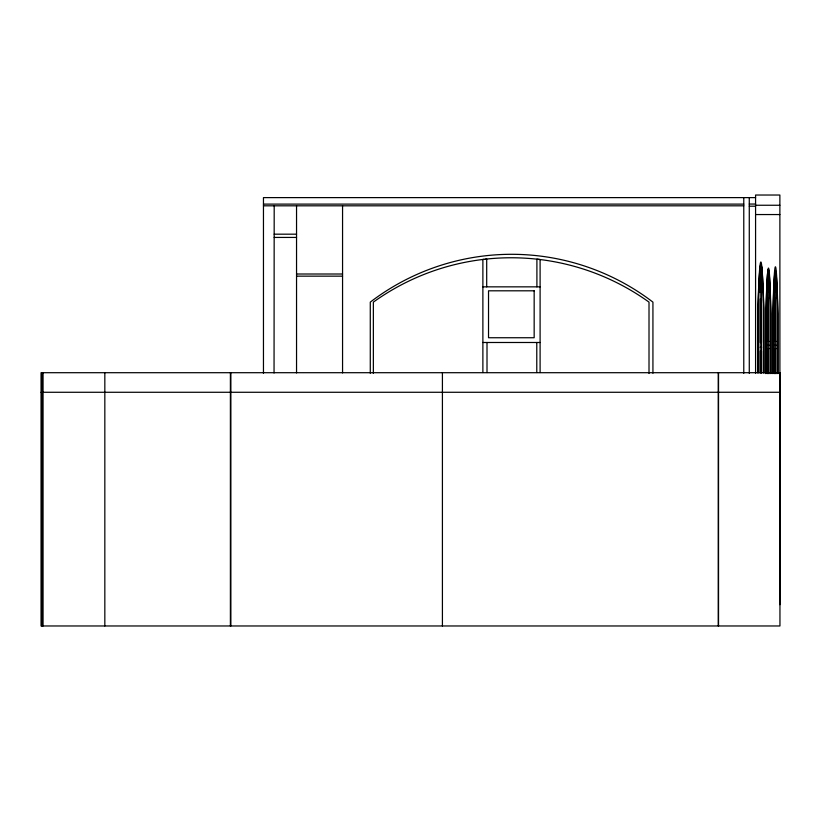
<?xml version="1.0" encoding="UTF-8"?>
<svg xmlns="http://www.w3.org/2000/svg" width="821" height="821" viewBox="0 0 821 821"><rect width="100%" height="100%" fill="white"/><g stroke="black" fill="none" stroke-linecap="round" stroke-linejoin="round"><path stroke-width="1.23" d="M274.05 373.001L274.193 205.814M484.154 259.313L482.881 259.467A236.253 236.253 0 0 0 373.36 302.128L373.36 373.473M485.427 259.169L486.699 259.036A236.253 236.253 0 0 1 649.011 302.128L649.011 373.473M755.577 197.615L263.459 197.615L263.459 373.319M263.459 204.111L743.775 204.111M749.275 204.049L755.577 204.049M755.577 205.25L779.878 205.25M263.459 205.814L743.775 205.814M749.275 206.194L755.577 206.194M755.577 214.548L779.878 214.548M274.193 234.18L296.545 234.18M274.193 237.433L296.545 237.433M296.545 274.009L342.562 274.009M296.545 276.154L342.562 276.154M482.881 286.847L540.105 286.847M769.092 292.153L767.707 292.153L767.809 273.219M774.716 292.153L776.102 292.153M760.195 292.204L761.621 292.204M768.959 298.249L767.84 298.249L767.84 341.341L768.959 341.341M775.968 298.249L774.85 298.249L774.85 341.341L775.968 341.341M482.881 342.49L540.105 342.49M767.707 345.189L769.092 345.189M774.716 345.189L776.102 345.189M760.195 347.273L761.621 347.273M769.02 348.638L767.82 348.638L767.82 373.688M776.03 348.638L774.829 348.638L774.829 373.688M41.05 392.274L779.95 392.274M779.95 604.687L779.878 195.029L755.577 195.029L755.577 373.319M777.908 373.647L777.908 313.632A126.927 3.202 90 0 0 772.941 313.632L772.941 373.647M777.795 373.37L777.795 313.632A124.597 3.14 -90 0 0 773.054 313.632L773.054 373.37M776.019 273.085L776.03 373.688M774.819 273.219L774.819 292.153M774.716 274.101L774.716 373.268M770.898 373.647L770.898 313.632A124.597 3.14 90 0 0 766.044 313.632L766.044 373.37M770.786 373.37L770.786 313.632A126.927 3.202 90 0 0 765.931 313.632L765.931 373.647M769 273.085L769.02 373.688M767.707 274.101L767.707 373.268M761.621 267.123L761.621 372.878M761.519 266.456L761.519 292.204M761.519 372.837L761.519 351.039L760.328 351.039L760.328 372.837M760.328 266.178L760.328 292.204M760.195 266.958L760.215 372.878M758.04 372.837L758.04 308.758A167.422 4.228 -90 0 1 763.756 308.758L763.838 372.837L763.756 308.758A165.165 4.167 -90 0 0 757.947 308.758L757.947 372.837M749.275 197.615L749.275 373.319M743.775 197.615L743.775 373.319M718.529 372.703L718.529 625.971M718.293 372.703L718.293 625.971M652.931 373.257L652.931 302.128A232.723 232.723 0 0 0 370.281 302.128L370.281 373.257M540.105 372.529L540.105 259.539L536.903 259.169L536.903 286.847M536.78 342.49L536.78 372.529M487.007 342.49L487.007 372.529M486.699 286.847L486.699 259.036L482.881 259.467L482.881 372.529M442.416 372.703L442.416 625.971M342.562 205.814L342.562 372.929M296.545 205.814L296.545 372.929M230.865 372.703L230.865 625.971M230.393 372.703L230.393 625.971M104.831 372.703L104.831 625.971M43.061 372.703L43.061 625.971M42.353 372.703L42.353 625.971M41.881 372.703L41.881 625.971M534.163 290.808L488.526 290.808L488.526 337.739L534.163 337.739L534.163 290.808M761.467 298.936L760.328 298.936L760.328 342.521L761.467 342.521L761.467 298.936M779.95 372.703L41.05 372.703L41.05 625.971L779.95 625.971L779.95 372.703"/></g></svg>
